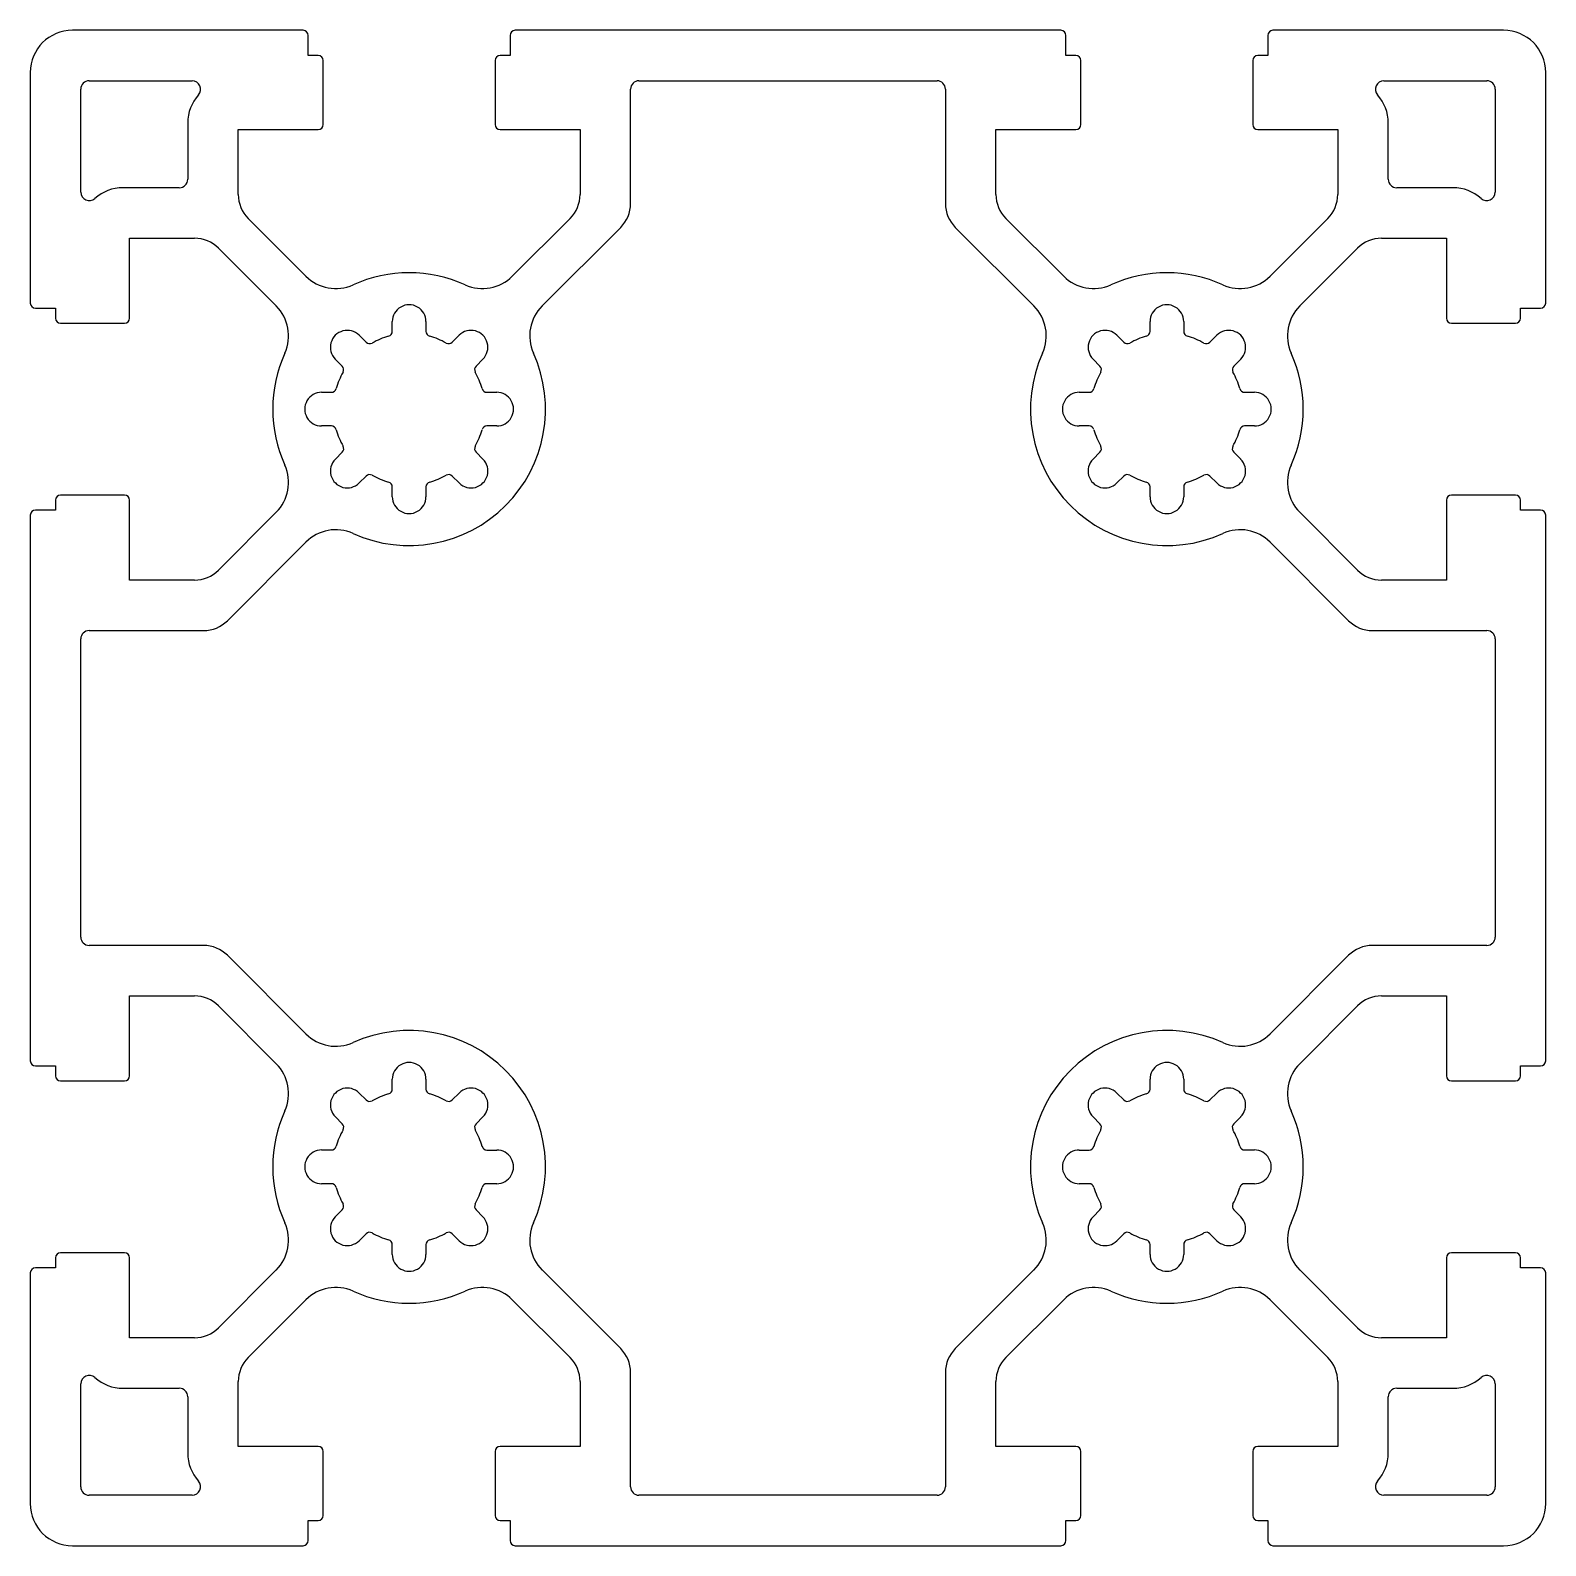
# Model space of a CAD drawing. Extents: x 792.6 to 882.6, y 405.1 to 495.1.
import ezdxf

# ---------------------------------------------------------------- set-up
doc = ezdxf.new("R2010")
doc.units = 0
doc.layers.get('0').update_dxf_attribs({"linetype": 'CONTINUOUS'})

msp = doc.modelspace()

# ---------------------------------------------------------------- linework, layer by layer
for p, q in [((808.844, 495.129), (795.144, 495.129)), ((853.844, 495.129), (821.444, 495.129)), ((880.144, 495.129), (866.444, 495.129)), ((809.144, 493.629), (809.144, 494.829)), ((821.144, 494.829), (821.144, 493.629)), ((854.144, 493.629), (854.144, 494.829)), ((866.144, 494.829), (866.144, 493.629)), ((809.744, 493.629), (809.144, 493.629)), ((810.044, 489.529), (810.044, 493.329)), ((820.244, 493.329), (820.244, 489.529)), ((821.144, 493.629), (820.544, 493.629)), ((854.744, 493.629), (854.144, 493.629)), ((855.044, 489.529), (855.044, 493.329)), ((865.244, 493.329), (865.244, 489.529)), ((866.144, 493.629), (865.544, 493.629)), ((792.644, 492.629), (792.644, 478.929)), ((882.644, 478.929), (882.644, 492.629)), ((795.644, 485.515), (795.644, 491.629)), ((796.144, 492.129), (802.258, 492.129)), ((828.294, 484.84), (828.294, 491.629)), ((828.794, 492.129), (846.494, 492.129)), ((846.994, 491.629), (846.994, 484.84)), ((873.03, 492.129), (879.144, 492.129)), ((879.644, 491.629), (879.644, 485.515)), ((801.994, 489.629), (801.994, 486.279)), ((873.294, 486.279), (873.294, 489.629)), ((804.994, 489.229), (809.744, 489.229)), ((804.994, 485.376), (804.994, 489.229)), ((820.544, 489.229), (825.294, 489.229)), ((825.294, 489.229), (825.294, 485.376)), ((849.994, 485.376), (849.994, 489.229)), ((849.994, 489.229), (854.744, 489.229)), ((865.544, 489.229), (870.294, 489.229)), ((870.294, 489.229), (870.294, 485.376)), ((801.494, 485.779), (798.144, 485.779)), ((877.144, 485.779), (873.794, 485.779)), ((809.017, 480.524), (805.58, 483.961)), ((824.708, 483.961), (821.271, 480.524)), ((823.039, 478.756), (827.708, 483.426)), ((847.58, 483.426), (852.25, 478.756)), ((854.017, 480.524), (850.58, 483.961)), ((869.708, 483.961), (866.271, 480.524)), ((798.544, 482.779), (802.398, 482.779)), ((798.544, 478.029), (798.544, 482.779)), ((872.89, 482.779), (876.744, 482.779)), ((876.744, 482.779), (876.744, 478.029)), ((803.812, 482.194), (807.25, 478.756)), ((868.039, 478.756), (871.476, 482.194)), ((792.944, 478.629), (794.144, 478.629)), ((794.144, 478.629), (794.144, 478.029)), ((881.144, 478.029), (881.144, 478.629)), ((881.144, 478.629), (882.344, 478.629)), ((794.444, 477.729), (798.244, 477.729)), ((812.173, 477.014), (812.584, 476.604)), ((814.144, 477.25), (814.144, 477.83)), ((816.144, 477.83), (816.144, 477.25)), ((817.704, 476.604), (818.114, 477.014)), ((857.174, 477.014), (857.584, 476.604)), ((859.144, 477.25), (859.144, 477.83)), ((861.144, 477.83), (861.144, 477.25)), ((862.705, 476.604), (863.115, 477.014)), ((877.044, 477.729), (880.844, 477.729)), ((811.17, 475.189), (810.759, 475.6)), ((819.529, 475.6), (819.118, 475.19)), ((856.17, 475.19), (855.76, 475.6)), ((864.529, 475.6), (864.119, 475.189)), ((809.943, 473.629), (810.523, 473.629)), ((819.765, 473.63), (820.345, 473.63)), ((854.943, 473.63), (855.524, 473.63)), ((864.765, 473.629), (865.345, 473.629)), ((810.524, 471.629), (809.943, 471.629)), ((820.345, 471.63), (819.765, 471.63)), ((855.523, 471.63), (854.943, 471.63)), ((865.345, 471.629), (864.765, 471.629)), ((810.76, 469.659), (811.17, 470.069)), ((819.119, 470.07), (819.529, 469.659)), ((855.759, 469.659), (856.17, 470.07)), ((864.118, 470.069), (864.529, 469.659)), ((812.584, 468.655), (812.174, 468.244)), ((814.144, 467.428), (814.144, 468.009)), ((816.144, 468.009), (816.144, 467.428)), ((818.115, 468.245), (817.705, 468.655)), ((857.584, 468.655), (857.173, 468.245)), ((859.144, 467.428), (859.144, 468.009)), ((861.144, 468.009), (861.144, 467.428)), ((863.114, 468.244), (862.704, 468.655)), ((794.144, 467.229), (794.144, 466.629)), ((798.244, 467.529), (794.444, 467.529)), ((798.544, 462.479), (798.544, 467.229)), ((876.744, 467.229), (876.744, 462.479)), ((880.844, 467.529), (877.044, 467.529)), ((881.144, 466.629), (881.144, 467.229)), ((792.644, 466.329), (792.644, 433.929)), ((794.144, 466.629), (792.944, 466.629)), ((807.25, 466.503), (803.812, 463.065)), ((871.476, 463.065), (868.039, 466.503)), ((882.344, 466.629), (881.144, 466.629)), ((882.644, 433.929), (882.644, 466.329)), ((804.348, 460.065), (809.017, 464.735)), ((866.271, 464.735), (870.941, 460.065)), ((802.398, 462.479), (798.544, 462.479)), ((876.744, 462.479), (872.89, 462.479)), ((796.144, 459.479), (802.933, 459.479)), ((872.355, 459.479), (879.144, 459.479)), ((795.644, 441.279), (795.644, 458.979)), ((879.644, 458.979), (879.644, 441.279)), ((802.933, 440.779), (796.144, 440.779)), ((809.017, 435.524), (804.348, 440.194)), ((870.941, 440.194), (866.271, 435.524)), ((879.144, 440.779), (872.355, 440.779)), ((798.544, 437.779), (802.398, 437.779)), ((798.544, 433.029), (798.544, 437.779)), ((872.89, 437.779), (876.744, 437.779)), ((876.744, 437.779), (876.744, 433.029)), ((803.812, 437.194), (807.25, 433.756)), ((868.039, 433.756), (871.476, 437.194)), ((792.944, 433.629), (794.144, 433.629)), ((794.144, 433.629), (794.144, 433.029)), ((881.144, 433.029), (881.144, 433.629)), ((881.144, 433.629), (882.344, 433.629)), ((794.444, 432.729), (798.244, 432.729)), ((812.174, 432.014), (812.584, 431.604)), ((814.144, 432.25), (814.144, 432.83)), ((816.144, 432.83), (816.144, 432.25)), ((817.705, 431.604), (818.115, 432.014)), ((857.173, 432.014), (857.584, 431.604)), ((859.144, 432.25), (859.144, 432.83)), ((861.144, 432.83), (861.144, 432.25)), ((862.704, 431.604), (863.114, 432.014)), ((877.044, 432.729), (880.844, 432.729)), ((811.17, 430.19), (810.76, 430.6)), ((819.529, 430.6), (819.119, 430.189)), ((856.17, 430.189), (855.759, 430.6)), ((864.529, 430.6), (864.118, 430.19)), ((809.943, 428.63), (810.524, 428.63)), ((819.765, 428.629), (820.345, 428.629)), ((854.943, 428.629), (855.523, 428.629)), ((864.765, 428.63), (865.345, 428.63)), ((810.523, 426.63), (809.943, 426.63)), ((820.345, 426.629), (819.765, 426.629)), ((855.524, 426.629), (854.943, 426.629)), ((865.345, 426.63), (864.765, 426.63)), ((810.759, 424.659), (811.17, 425.07)), ((819.118, 425.069), (819.529, 424.659)), ((855.76, 424.659), (856.17, 425.069)), ((864.119, 425.07), (864.529, 424.659)), ((812.584, 423.655), (812.173, 423.245)), ((814.144, 422.428), (814.144, 423.009)), ((816.144, 423.009), (816.144, 422.428)), ((818.114, 423.244), (817.704, 423.655)), ((857.584, 423.655), (857.174, 423.244)), ((859.144, 422.428), (859.144, 423.009)), ((861.144, 423.009), (861.144, 422.428)), ((863.115, 423.245), (862.705, 423.655)), ((794.144, 422.229), (794.144, 421.629)), ((798.244, 422.529), (794.444, 422.529)), ((798.544, 417.479), (798.544, 422.229)), ((876.744, 422.229), (876.744, 417.479)), ((880.844, 422.529), (877.044, 422.529)), ((881.144, 421.629), (881.144, 422.229)), ((792.644, 421.329), (792.644, 407.629)), ((794.144, 421.629), (792.944, 421.629)), ((807.25, 421.503), (803.812, 418.065)), ((827.708, 416.833), (823.039, 421.503)), ((852.25, 421.503), (847.58, 416.833)), ((871.476, 418.065), (868.039, 421.503)), ((882.344, 421.629), (881.144, 421.629)), ((882.644, 407.629), (882.644, 421.329)), ((805.58, 416.297), (809.017, 419.735)), ((821.271, 419.735), (824.708, 416.297)), ((850.58, 416.297), (854.017, 419.735)), ((866.271, 419.735), (869.708, 416.297)), ((802.398, 417.479), (798.544, 417.479)), ((876.744, 417.479), (872.89, 417.479)), ((828.294, 408.629), (828.294, 415.419)), ((846.994, 415.419), (846.994, 408.629)), ((795.644, 408.629), (795.644, 414.743)), ((798.144, 414.479), (801.494, 414.479)), ((804.994, 411.029), (804.994, 414.883)), ((825.294, 414.883), (825.294, 411.029)), ((849.994, 411.029), (849.994, 414.883)), ((870.294, 414.883), (870.294, 411.029)), ((873.794, 414.479), (877.144, 414.479)), ((879.644, 414.743), (879.644, 408.629)), ((801.994, 413.979), (801.994, 410.629)), ((873.294, 410.629), (873.294, 413.979)), ((809.744, 411.029), (804.994, 411.029)), ((810.044, 406.929), (810.044, 410.729)), ((820.244, 410.729), (820.244, 406.929)), ((825.294, 411.029), (820.544, 411.029)), ((854.744, 411.029), (849.994, 411.029)), ((855.044, 406.929), (855.044, 410.729)), ((865.244, 410.729), (865.244, 406.929)), ((870.294, 411.029), (865.544, 411.029)), ((802.258, 408.129), (796.144, 408.129)), ((846.494, 408.129), (828.794, 408.129)), ((879.144, 408.129), (873.03, 408.129)), ((809.144, 406.629), (809.744, 406.629)), ((809.144, 405.429), (809.144, 406.629)), ((820.544, 406.629), (821.144, 406.629)), ((821.144, 406.629), (821.144, 405.429)), ((854.144, 405.429), (854.144, 406.629)), ((854.144, 406.629), (854.744, 406.629)), ((865.544, 406.629), (866.147, 406.629)), ((866.147, 406.629), (866.147, 405.429)), ((795.144, 405.129), (808.844, 405.129)), ((821.444, 405.129), (853.844, 405.129)), ((866.447, 405.129), (880.144, 405.129))]:
    msp.add_line(p, q)
for centre, radius, start, end in [((795.144, 492.629), 2.5, 90, 180), ((808.844, 494.829), 0.3, 0, 90), ((821.444, 494.829), 0.3, 90, 180), ((853.844, 494.829), 0.3, 0, 90), ((866.444, 494.829), 0.3, 90, 180), ((880.144, 492.629), 2.5, 0, 90), ((809.744, 493.329), 0.3, 0, 90), ((820.544, 493.329), 0.3, 90, 180), ((854.744, 493.329), 0.3, 0, 90), ((865.544, 493.329), 0.3, 90, 180), ((796.144, 491.629), 0.5, 90, 180), ((802.258, 491.629), 0.5, 318.18969, 90), ((828.794, 491.629), 0.5, 90, 180), ((846.494, 491.629), 0.5, 0, 90), ((873.03, 491.629), 0.5, 90, 221.81031), ((879.144, 491.629), 0.5, 0, 90), ((804.494, 489.629), 2.5, 138.18969, 180), ((870.794, 489.629), 2.5, 0, 41.81031), ((809.744, 489.529), 0.3, 270, 0), ((820.544, 489.529), 0.3, 180, 270), ((854.744, 489.529), 0.3, 270, 0), ((865.544, 489.529), 0.3, 180, 270), ((801.494, 486.279), 0.5, 270, 0), ((873.794, 486.279), 0.5, 180, 270), ((796.144, 485.515), 0.5, 180, 311.81031), ((798.144, 483.279), 2.5, 90, 131.81031), ((806.994, 485.376), 2, 180, 225), ((823.294, 485.376), 2, 315, 360), ((851.994, 485.376), 2, 180, 225), ((868.294, 485.376), 2, 315, 360), ((877.144, 483.279), 2.5, 48.18969, 90), ((879.144, 485.515), 0.5, 228.18969, 0), ((826.294, 484.84), 2, 315, 0), ((848.994, 484.84), 2, 180, 225), ((802.398, 480.779), 2, 45, 90), ((872.89, 480.779), 2, 90, 135), ((815.144, 472.629), 8.1, 65.7183, 114.2817), ((860.144, 472.629), 8.1, 65.7183, 114.2817), ((810.785, 482.292), 2.5, 225, 294.2817), ((819.503, 482.292), 2.5, 245.7183, 315), ((855.785, 482.292), 2.5, 225, 294.2817), ((864.503, 482.292), 2.5, 245.7183, 315), ((792.944, 478.929), 0.3, 180, 270), ((815.144, 477.83), 1, 359.99999, 180), ((860.144, 477.83), 1, 360, 180.00001), ((882.344, 478.929), 0.3, 270, 0), ((794.444, 478.029), 0.3, 180, 270), ((798.244, 478.029), 0.3, 270, 0), ((805.482, 476.988), 2.5, 335.7183, 45), ((824.806, 476.988), 2.5, 135, 204.2817), ((850.482, 476.988), 2.5, 335.7183, 45), ((869.806, 476.988), 2.5, 135, 204.2817), ((877.044, 478.029), 0.3, 180, 270), ((880.844, 478.029), 0.3, 270, 0), ((811.466, 476.307), 1, 44.99999, 225), ((813.844, 477.25), 0.3, 285.71835, 359.9962), ((816.444, 477.25), 0.3, 179.99905, 254.29027), ((818.821, 476.307), 1, 314.99999, 135), ((856.467, 476.307), 1, 45, 225.00001), ((858.844, 477.25), 0.3, 285.70973, 0.00095), ((861.444, 477.25), 0.3, 180.0038, 254.28165), ((863.822, 476.307), 1, 315, 135.00001), ((812.796, 476.816), 0.3, 224.99905, 299.29027), ((815.144, 472.629), 4.5, 105.71835, 119.29027), ((815.144, 472.629), 4.5, 60.71835, 74.29027), ((817.492, 476.816), 0.3, 240.71835, 314.9962), ((857.796, 476.816), 0.3, 225.0038, 299.28165), ((860.144, 472.629), 4.5, 105.70973, 119.28165), ((860.144, 472.629), 4.5, 60.70973, 74.28165), ((862.492, 476.816), 0.3, 240.70973, 315.00095), ((815.144, 472.629), 8.1, 155.7183, 204.2817), ((815.144, 472.629), 8.1, 245.7183, 24.2817), ((860.144, 472.629), 8.1, 155.7183, 294.2817), ((860.144, 472.629), 8.1, 335.7183, 24.2817), ((815.144, 472.629), 4.5, 150.71835, 164.29027), ((810.957, 474.977), 0.3, 330.71835, 44.9962), ((819.33, 474.978), 0.3, 134.99905, 209.29027), ((815.144, 472.629), 4.5, 15.71835, 29.29027), ((860.144, 472.629), 4.5, 150.70973, 164.28165), ((855.958, 474.978), 0.3, 330.70973, 45.00095), ((864.331, 474.977), 0.3, 135.0038, 209.28165), ((860.144, 472.629), 4.5, 15.70973, 29.28165), ((809.943, 472.629), 1, 89.99999, 270), ((810.523, 473.929), 0.3, 269.99905, 344.29027), ((819.765, 473.93), 0.3, 195.71835, 269.9962), ((820.345, 472.63), 1, 269.99999, 90), ((854.943, 472.63), 1, 90, 270.00001), ((855.524, 473.93), 0.3, 270.0038, 344.28165), ((864.765, 473.929), 0.3, 195.70973, 270.00095), ((865.345, 472.629), 1, 270, 90.00001), ((810.524, 471.329), 0.3, 15.71835, 89.9962), ((819.765, 471.33), 0.3, 89.99905, 164.29027), ((855.523, 471.33), 0.3, 15.70973, 90.00095), ((864.765, 471.329), 0.3, 90.0038, 164.28165), ((815.144, 472.629), 4.5, 195.71835, 209.29027), ((815.144, 472.629), 4.5, 330.71835, 344.29027), ((860.144, 472.629), 4.5, 195.70973, 209.28165), ((860.144, 472.629), 4.5, 330.70973, 344.28165), ((810.958, 470.281), 0.3, 314.99905, 29.29027), ((819.331, 470.282), 0.3, 150.71835, 224.9962), ((855.957, 470.282), 0.3, 315.0038, 29.28165), ((864.33, 470.281), 0.3, 150.70973, 225.00095), ((805.482, 468.27), 2.5, 315, 24.2817), ((811.467, 468.951), 1, 134.99999, 315), ((818.822, 468.952), 1, 224.99999, 45), ((856.466, 468.952), 1, 135, 315.00001), ((863.821, 468.951), 1, 225, 45.00001), ((869.806, 468.27), 2.5, 155.7183, 225), ((812.796, 468.443), 0.3, 60.71835, 134.9962), ((815.144, 472.629), 4.5, 240.71835, 254.29027), ((813.844, 468.009), 0.3, 359.99905, 74.29027), ((816.444, 468.009), 0.3, 105.71835, 179.9962), ((815.144, 472.629), 4.5, 285.71835, 299.29027), ((817.492, 468.443), 0.3, 44.99905, 119.29027), ((857.796, 468.443), 0.3, 60.70973, 135.00095), ((860.144, 472.629), 4.5, 240.70973, 254.28165), ((858.844, 468.009), 0.3, 0.0038, 74.28165), ((861.444, 468.009), 0.3, 105.70973, 180.00095), ((860.144, 472.629), 4.5, 285.70973, 299.28165), ((862.492, 468.443), 0.3, 45.0038, 119.28165), ((794.444, 467.229), 0.3, 90, 180), ((798.244, 467.229), 0.3, 0, 90), ((815.144, 467.428), 1, 179.99999, 0), ((860.144, 467.428), 1, 180, 0.00001), ((877.044, 467.229), 0.3, 90, 180), ((880.844, 467.229), 0.3, 360, 90), ((792.944, 466.329), 0.3, 90, 180), ((882.344, 466.329), 0.3, 360, 90), ((810.785, 462.967), 2.5, 65.7183, 135), ((864.503, 462.967), 2.5, 45, 114.2817), ((802.398, 464.479), 2, 270, 315), ((872.89, 464.479), 2, 225, 270), ((802.933, 461.479), 2, 270, 315), ((872.355, 461.479), 2, 225, 270), ((796.144, 458.979), 0.5, 90, 180), ((879.144, 458.979), 0.5, 0, 90), ((796.144, 441.279), 0.5, 180, 270), ((879.144, 441.279), 0.5, 270, 0), ((802.933, 438.779), 2, 45, 90), ((872.355, 438.779), 2, 90, 135), ((802.398, 435.779), 2, 45, 90), ((872.89, 435.779), 2, 90, 135), ((815.144, 427.629), 8.1, 335.7183, 114.2817), ((860.144, 427.629), 8.1, 65.7183, 204.2817), ((810.785, 437.292), 2.5, 225, 294.2817), ((864.503, 437.292), 2.5, 245.7183, 315), ((792.944, 433.929), 0.3, 180, 270), ((815.144, 432.83), 1, 360, 180.00001), ((860.144, 432.83), 1, 359.99999, 180), ((882.344, 433.929), 0.3, 270, 0), ((794.444, 433.029), 0.3, 180, 270), ((798.244, 433.029), 0.3, 270, 360), ((805.482, 431.988), 2.5, 335.7183, 45), ((869.806, 431.988), 2.5, 135, 204.2817), ((877.044, 433.029), 0.3, 180, 270), ((880.844, 433.029), 0.3, 270, 360), ((811.467, 431.307), 1, 45, 225.00001), ((813.844, 432.25), 0.3, 285.70973, 0.00095), ((816.444, 432.25), 0.3, 180.0038, 254.28165), ((818.822, 431.307), 1, 315, 135.00001), ((856.466, 431.307), 1, 44.99999, 225), ((858.844, 432.25), 0.3, 285.71835, 359.9962), ((861.444, 432.25), 0.3, 179.99905, 254.29027), ((863.821, 431.307), 1, 314.99999, 135), ((812.796, 431.816), 0.3, 225.0038, 299.28165), ((815.144, 427.629), 4.5, 105.70973, 119.28165), ((815.144, 427.629), 4.5, 60.70973, 74.28165), ((817.492, 431.816), 0.3, 240.70973, 315.00095), ((857.796, 431.816), 0.3, 224.99905, 299.29027), ((860.144, 427.629), 4.5, 105.71835, 119.29027), ((860.144, 427.629), 4.5, 60.71835, 74.29027), ((862.492, 431.816), 0.3, 240.71835, 314.9962), ((815.144, 427.629), 8.1, 155.7183, 204.2817), ((860.144, 427.629), 8.1, 335.7183, 24.2817), ((815.144, 427.629), 4.5, 150.70973, 164.28165), ((810.958, 429.978), 0.3, 330.70973, 45.00095), ((819.331, 429.977), 0.3, 135.0038, 209.28165), ((815.144, 427.629), 4.5, 15.70973, 29.28165), ((860.144, 427.629), 4.5, 150.71835, 164.29027), ((855.957, 429.977), 0.3, 330.71835, 44.9962), ((864.33, 429.978), 0.3, 134.99905, 209.29027), ((860.144, 427.629), 4.5, 15.71835, 29.29027), ((809.943, 427.63), 1, 90, 270.00001), ((810.524, 428.93), 0.3, 270.0038, 344.28165), ((819.765, 428.929), 0.3, 195.70973, 270.00095), ((820.345, 427.629), 1, 270, 90.00001), ((854.943, 427.629), 1, 89.99999, 270), ((855.523, 428.929), 0.3, 269.99905, 344.29027), ((864.765, 428.93), 0.3, 195.71835, 269.9962), ((865.345, 427.63), 1, 269.99999, 90), ((810.523, 426.33), 0.3, 15.70973, 90.00095), ((819.765, 426.329), 0.3, 90.0038, 164.28165), ((855.524, 426.329), 0.3, 15.71835, 89.9962), ((864.765, 426.33), 0.3, 89.99905, 164.29027), ((815.144, 427.629), 4.5, 195.70973, 209.28165), ((815.144, 427.629), 4.5, 330.70973, 344.28165), ((860.144, 427.629), 4.5, 195.71835, 209.29027), ((860.144, 427.629), 4.5, 330.71835, 344.29027), ((810.957, 425.282), 0.3, 315.0038, 29.28165), ((819.33, 425.281), 0.3, 150.70973, 225.00095), ((855.958, 425.281), 0.3, 314.99905, 29.29027), ((864.331, 425.282), 0.3, 150.71835, 224.9962), ((805.482, 423.27), 2.5, 315, 24.2817), ((811.466, 423.952), 1, 135, 315.00001), ((818.821, 423.951), 1, 225, 45.00001), ((824.806, 423.27), 2.5, 155.7183, 225), ((850.482, 423.27), 2.5, 315, 24.2817), ((856.467, 423.951), 1, 134.99999, 315), ((863.822, 423.952), 1, 224.99999, 45), ((869.806, 423.27), 2.5, 155.7183, 225), ((812.796, 423.443), 0.3, 60.70973, 135.00095), ((815.144, 427.629), 4.5, 240.70973, 254.28165), ((813.844, 423.009), 0.3, 0.0038, 74.28165), ((816.444, 423.009), 0.3, 105.70973, 180.00095), ((815.144, 427.629), 4.5, 285.70973, 299.28165), ((817.492, 423.443), 0.3, 45.0038, 119.28165), ((857.796, 423.443), 0.3, 60.71835, 134.9962), ((860.144, 427.629), 4.5, 240.71835, 254.29027), ((858.844, 423.009), 0.3, 359.99905, 74.29027), ((861.444, 423.009), 0.3, 105.71835, 179.9962), ((860.144, 427.629), 4.5, 285.71835, 299.29027), ((862.492, 423.443), 0.3, 44.99905, 119.29027), ((794.444, 422.229), 0.3, 90, 180), ((798.244, 422.229), 0.3, 0, 90), ((815.144, 422.428), 1, 180, 0.00001), ((860.144, 422.428), 1, 179.99999, 0), ((877.044, 422.229), 0.3, 90, 180), ((880.844, 422.229), 0.3, 0, 90), ((792.944, 421.329), 0.3, 90, 180), ((882.344, 421.329), 0.3, 360, 90), ((810.785, 417.967), 2.5, 65.7183, 135), ((819.503, 417.967), 2.5, 45, 114.2817), ((855.785, 417.967), 2.5, 65.7183, 135), ((864.503, 417.967), 2.5, 45, 114.2817), ((815.144, 427.629), 8.1, 245.7183, 294.2817), ((860.144, 427.629), 8.1, 245.7183, 294.2817), ((802.398, 419.479), 2, 270, 315), ((872.89, 419.479), 2, 225, 270), ((826.294, 415.419), 2, 0, 45), ((848.994, 415.419), 2, 135, 180), ((806.994, 414.883), 2, 135, 180), ((823.294, 414.883), 2, 0, 45), ((851.994, 414.883), 2, 135, 180), ((868.294, 414.883), 2, 0, 45), ((796.144, 414.743), 0.5, 48.18969, 180), ((798.144, 416.979), 2.5, 228.18969, 270), ((877.144, 416.979), 2.5, 270, 311.81031), ((879.144, 414.743), 0.5, 0, 131.81031), ((801.494, 413.979), 0.5, 0, 90), ((873.794, 413.979), 0.5, 90, 180), ((804.494, 410.629), 2.5, 180, 221.81031), ((809.744, 410.729), 0.3, 360, 90), ((820.544, 410.729), 0.3, 90, 180), ((854.744, 410.729), 0.3, 360, 90), ((865.544, 410.729), 0.3, 90, 180), ((870.794, 410.629), 2.5, 318.18969, 360), ((796.144, 408.629), 0.5, 180, 270), ((802.258, 408.629), 0.5, 270, 41.81031), ((828.794, 408.629), 0.5, 180, 270), ((846.494, 408.629), 0.5, 270, 0), ((873.03, 408.629), 0.5, 138.18969, 270), ((879.144, 408.629), 0.5, 270, 0), ((795.144, 407.629), 2.5, 180, 270), ((809.744, 406.929), 0.3, 270, 0), ((820.544, 406.929), 0.3, 180, 270), ((854.744, 406.929), 0.3, 270, 0), ((865.544, 406.929), 0.3, 180, 270), ((880.144, 407.629), 2.5, 270, 0), ((808.844, 405.429), 0.3, 270, 360), ((821.444, 405.429), 0.3, 180, 270), ((853.844, 405.429), 0.3, 270, 360), ((866.447, 405.429), 0.3, 180, 270)]:
    msp.add_arc(centre, radius, start, end)

doc.saveas('drawing.dxf')
